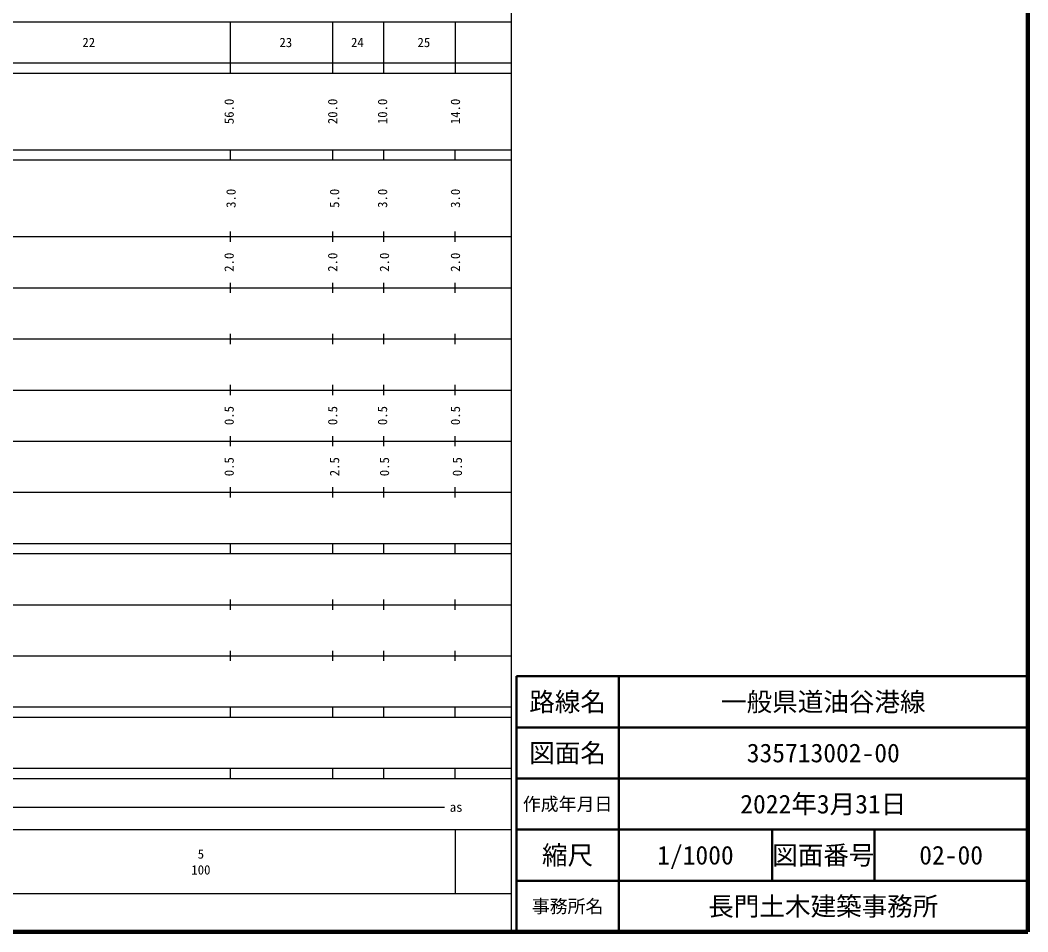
# Model space of a CAD drawing. Units: millimetres on the paper. Extents: x 40 to 680, y 20 to 380.
# Drawn here: x 482.9 to 680, y 20 to 198.4 of the extents above; entities that cross this region are included whole.
import ezdxf
from ezdxf.enums import TextEntityAlignment as Align

# ---------------------------------------------------------------- set-up
doc = ezdxf.new("R2010")
doc.units = ezdxf.units.MM
for name, color, linetype, lineweight in [('M-TTL', 2, 'Continuous', 140), ('M-TTL-BAND', 7, 'Continuous', 25), ('M-TTL-FRAM', 2, 'Continuous', 50), ('M-TTL-LINE', 7, 'Continuous', 50), ('M-TTL-TXT', 7, 'Continuous', 13)]:
    doc.layers.add(name, color=color, linetype=linetype, lineweight=lineweight)
doc.styles.add('ＭＳ ゴシック', font='')
doc.styles.get('ＭＳ ゴシック').set_extended_font_data('MS Gothic')

msp = doc.modelspace()

# ---------------------------------------------------------------- linework, layer by layer
at = {"layer": 'M-TTL'}
for p, q in [((680, 20), (680, 380)), ((40, 20), (680, 20))]:
    msp.add_line(p, q, dxfattribs=at)
at = {"layer": 'M-TTL-BAND'}
for p, q in [((579, 20), (579, 370)), ((68, 198), (579, 198)), ((524, 198), (524, 188)), ((544, 198), (544, 188)), ((554, 198), (554, 188)), ((568, 198), (568, 188)), ((40, 190), (579, 190)), ((40, 188), (579, 188)), ((40, 173), (579, 173)), ((524, 173), (524, 171)), ((544, 173), (544, 171)), ((554, 173), (554, 171)), ((568, 171), (568, 173)), ((40, 171), (579, 171)), ((40, 156), (579, 156)), ((524, 157), (524, 155)), ((544, 157), (544, 155)), ((554, 157), (554, 155)), ((568, 155), (568, 157)), ((46, 146), (579, 146)), ((524, 147), (524, 145)), ((544, 147), (544, 145)), ((554, 147), (554, 145)), ((568, 145), (568, 147)), ((52, 136), (579, 136)), ((524, 137), (524, 135)), ((544, 137), (544, 135)), ((554, 137), (554, 135)), ((568, 135), (568, 137)), ((524, 127), (524, 125)), ((544, 127), (544, 125)), ((554, 127), (554, 125)), ((568, 125), (568, 127)), ((46, 126), (579, 126)), ((524, 117), (524, 115)), ((544, 117), (544, 115)), ((554, 117), (554, 115)), ((568, 115), (568, 117)), ((52, 116), (579, 116)), ((524, 107), (524, 105)), ((544, 107), (544, 105)), ((554, 107), (554, 105)), ((568, 105), (568, 107)), ((46, 106), (579, 106)), ((40, 96), (579, 96)), ((524, 96), (524, 94)), ((544, 96), (544, 94)), ((554, 96), (554, 94)), ((568, 94), (568, 96)), ((40, 94), (579, 94)), ((524, 85), (524, 83)), ((544, 85), (544, 83)), ((554, 85), (554, 83)), ((568, 83), (568, 85)), ((49, 84), (579, 84)), ((524, 75), (524, 73)), ((544, 75), (544, 73)), ((554, 75), (554, 73)), ((568, 73), (568, 75)), ((40, 74), (579, 74)), ((40, 64), (579, 64)), ((524, 64), (524, 62)), ((544, 64), (544, 62)), ((554, 64), (554, 62)), ((568, 62), (568, 64)), ((40, 62), (579, 62)), ((40, 52), (579, 52)), ((524, 52), (524, 50)), ((544, 52), (544, 50)), ((554, 52), (554, 50)), ((568, 50), (568, 52)), ((40, 50), (579, 50)), ((70.805, 44.406), (565.903, 44.406)), ((40, 40), (579, 40)), ((568, 40), (568, 27.5)), ((68, 27.5), (579, 27.5))]:
    msp.add_line(p, q, dxfattribs=at)
at = {"layer": 'M-TTL-FRAM'}
for p, q in [((680, 70), (580, 70)), ((580, 70), (580, 20))]:
    msp.add_line(p, q, dxfattribs=at)
at = {"layer": 'M-TTL-LINE'}
for p, q in [((600, 70), (600, 20)), ((680, 60), (580, 60)), ((680, 50), (580, 50)), ((680, 40), (580, 40)), ((630, 40), (630, 30)), ((650, 40), (650, 30)), ((680, 30), (580, 30))]:
    msp.add_line(p, q, dxfattribs=at)

# ---------------------------------------------------------------- texts
at = {"layer": 'M-TTL-BAND', "style": 'ＭＳ ゴシック'}
for s, p in [('22', (496.36, 194)), ('23', (534.894, 194)), ('24', (548.895, 194)), ('25', (561.895, 194)), ('as', (568.201, 44.406)), ('5', (518.288, 35.238)), ('100', (518.288, 32.131))]:
    msp.add_text(s, height=1.833, dxfattribs=at).set_placement(p, align=Align.MIDDLE_CENTER)
for s, p in [('56.0', (523.8, 180.5)), ('20.0', (544.051, 180.5)), ('10.0', (553.801, 180.5)), ('14.0', (568.051, 180.5)), ('3.0', (524.175, 163.5)), ('5.0', (544.426, 163.5)), ('3.0', (553.801, 163.5)), ('3.0', (568.051, 163.5)), ('2.0', (523.8, 151)), ('2.0', (544.051, 151)), ('2.0', (554.176, 151)), ('2.0', (568.051, 151)), ('0.5', (523.8, 121)), ('0.5', (544.051, 121)), ('0.5', (553.801, 121)), ('0.5', (568.051, 121)), ('0.5', (523.8, 111)), ('2.5', (544.426, 111)), ('0.5', (554.176, 111)), ('0.5', (568.426, 111))]:
    msp.add_text(s, height=1.833, rotation=90, dxfattribs=at).set_placement(p, align=Align.MIDDLE_CENTER)
at = {"layer": 'M-TTL-TXT', "style": 'ＭＳ ゴシック'}
for s, height, p in [('路線名', 3.666, (590, 65)), ('一般県道油谷港線', 3.666, (640, 65)), ('図面名', 3.666, (590, 55)), ('335713002-00', 3.666, (640, 55)), ('2022年3月31日', 3.666, (640, 45)), ('作成年月日', 2.566, (590, 45)), ('縮尺', 3.666, (590, 35)), ('1/1000', 3.666, (615, 35)), ('図面番号', 3.666, (640, 35)), ('02-00', 3.666, (665, 35)), ('事務所名', 2.566, (590, 25)), ('長門土木建築事務所', 3.666, (640, 25))]:
    msp.add_text(s, height=height, dxfattribs=at).set_placement(p, align=Align.MIDDLE_CENTER)

doc.saveas('drawing.dxf')
